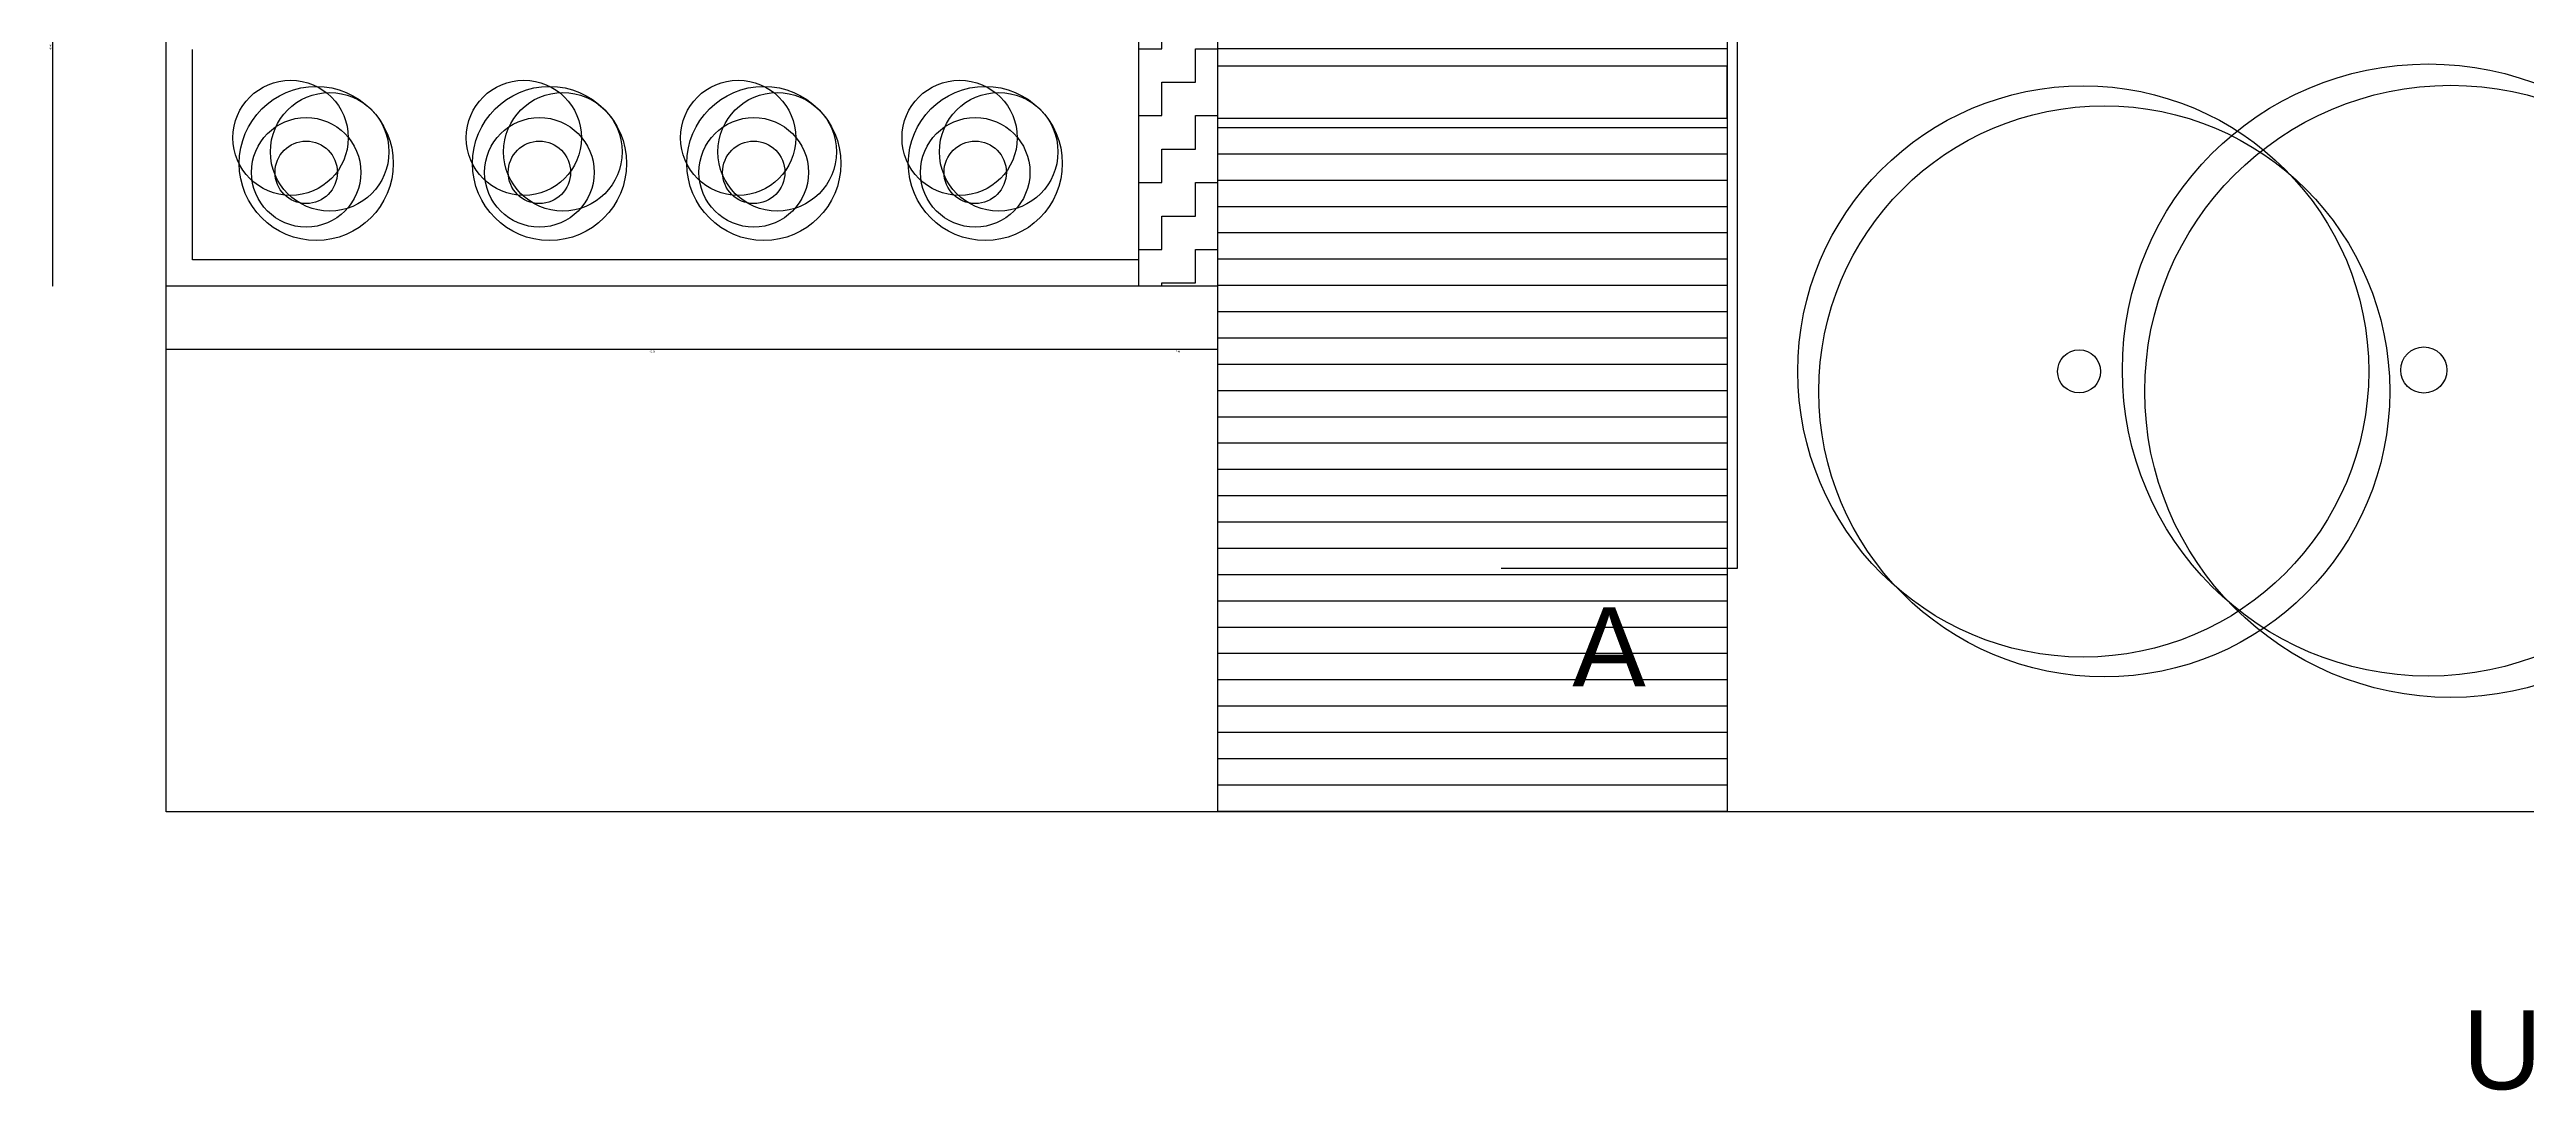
# Model space of a CAD drawing. Header units: millimetres. Extents: x 154 to 5560, y 36 to 724.
# Drawn here: x 5194.2 to 5429.2, y 50.7 to 149.4 of the extents above; entities that cross this region are included whole.
import ezdxf

# ---------------------------------------------------------------- set-up
doc = ezdxf.new("R2010")
doc.units = ezdxf.units.MM
doc.layers.add('MİMARİ PLAN', color=8, linetype='Continuous')
doc.styles.get("Standard").update_dxf_attribs({"font": 'arial.ttf'})
doc.styles.add('taho', font='tahoma.ttf')
doc.dimstyles.new('PATO', dxfattribs={"dimtxt": 0.15, "dimasz": 0.1, "dimexe": 0.02, "dimexo": 0, "dimgap": 0.1, "dimtad": 2, "dimzin": 1, "dimdsep": 46, "dimtxsty": 'taho', "dimblk": 'ARCHTICK', "dimcen": 0.1, "dimse1": 1, "dimse2": 1, "dimclrd": 256, "dimclre": 1, "dimclrt": 256, "dimadec": 0, "dimazin": 0, "dimtfac": 1, "dimtix": 1, "dimtmove": 0, "dimatfit": 3, "dimldrblk": 'ARCHTICK', "dimfxl": 1, "dimtolj": 1, "dimtzin": 0, "dimarcsym": 0})

# ---------------------------------------------------------------- blocks, each defined once
blk = doc.blocks.new('ARPLS508')
for centre in [(0.0111, 0.0033), (0.0456, -0.0295)]:
    blk.add_circle(centre, 0.4705)
at = {"color": 42}
blk.add_circle((0.0042, 0.0033), 0.0355, dxfattribs=at)
blk = doc.blocks.new('_ARCHTICK')
at = {"color": 0, "linetype": 'ByBlock', "const_width": 0.15}
blk.add_lwpolyline([(-0.5, -0.5), (0.5, 0.5)], dxfattribs=at)
blk = doc.blocks.new('*D313')
at = {"layer": 'Defpoints', "color": 0, "transparency": 16777216}
for p in [(5297.53, 172.35), (5194.45, 126.96), (5297.53, 126.96)]:
    blk.add_point(p, dxfattribs=at)
at = {"layer": 'MİMARİ PLAN', "lineweight": -2, "transparency": 16777216}
blk.add_line((5194.45, 172.35), (5194.45, 126.96), dxfattribs=at)
at = {"layer": 'MİMARİ PLAN', "lineweight": -2, "transparency": 16777216, "xscale": 0.1, "yscale": 0.1, "zscale": 0.1}
for p, rotation in [((5194.45, 172.35), 90), ((5194.45, 126.96), 270)]:
    blk.add_blockref('_ARCHTICK', p, dxfattribs=dict(at, rotation=rotation))
at = {"layer": 'MİMARİ PLAN', "transparency": 16777216, "insert": (5194.27, 149.65), "char_height": 0.15, "attachment_point": 5, "rotation": 90, "style": 'taho'}
blk.add_mtext('\\A1;45.40', dxfattribs=at)
blk = doc.blocks.new('*D328')
at = {"layer": 'Defpoints', "color": 0, "transparency": 16777216}
for p in [(5297.53, 135.16), (5205.25, 122.87), (5205.25, 120.94)]:
    blk.add_point(p, dxfattribs=at)
at = {"layer": 'MİMARİ PLAN', "lineweight": -2, "transparency": 16777216}
blk.add_line((5297.53, 120.94), (5205.25, 120.94), dxfattribs=at)
at = {"layer": 'MİMARİ PLAN', "lineweight": -2, "transparency": 16777216, "xscale": 0.1, "yscale": 0.1, "zscale": 0.1, "rotation": 180}
blk.add_blockref('_ARCHTICK', (5205.25, 120.94), dxfattribs=at)
at = {"layer": 'MİMARİ PLAN', "lineweight": -2, "transparency": 16777216, "xscale": 0.1, "yscale": 0.1, "zscale": 0.1}
blk.add_blockref('_ARCHTICK', (5297.53, 120.94), dxfattribs=at)
at = {"layer": 'MİMARİ PLAN', "transparency": 16777216, "insert": (5251.39, 120.76), "char_height": 0.15, "attachment_point": 5, "style": 'taho'}
blk.add_mtext('\\A1;92.28', dxfattribs=at)
blk = doc.blocks.new('*D329')
at = {"layer": 'Defpoints', "color": 0, "transparency": 16777216}
for p in [(5305.01, 135.16), (5297.53, 122.87), (5297.53, 120.94)]:
    blk.add_point(p, dxfattribs=at)
at = {"layer": 'MİMARİ PLAN', "lineweight": -2, "transparency": 16777216}
blk.add_line((5305.01, 120.94), (5297.53, 120.94), dxfattribs=at)
at = {"layer": 'MİMARİ PLAN', "lineweight": -2, "transparency": 16777216, "xscale": 0.1, "yscale": 0.1, "zscale": 0.1, "rotation": 180}
blk.add_blockref('_ARCHTICK', (5297.53, 120.94), dxfattribs=at)
at = {"layer": 'MİMARİ PLAN', "lineweight": -2, "transparency": 16777216, "xscale": 0.1, "yscale": 0.1, "zscale": 0.1}
blk.add_blockref('_ARCHTICK', (5305.01, 120.94), dxfattribs=at)
at = {"layer": 'MİMARİ PLAN', "transparency": 16777216, "insert": (5301.27, 120.76), "char_height": 0.15, "attachment_point": 5, "style": 'taho'}
blk.add_mtext('\\A1;7.48', dxfattribs=at)

msp = doc.modelspace()

# ---------------------------------------------------------------- hatches: boundary and pattern name
at = {"layer": 'MİMARİ PLAN'}
h = msp.add_hatch(dxfattribs=at)
h.set_pattern_fill('ZIGZAG', color=256, style=0)
h.set_pattern_definition([(0, (4686.9613, 593.9803), (3.175, 3.175), [3.175, -3.175]), (90, (4690.1363, 593.9803), (-3.175, 3.175), [3.175, -3.175])])
h.paths.add_polyline_path([(5358.412, 177.34), (5302.519, 177.34), (5302.519, 262.806), (5297.531, 262.806), (5297.531, 172.352), (5358.412, 172.352)])
h.paths.add_polyline_path([(5305.013, 172.352), (5297.531, 172.352), (5297.531, 126.956), (5305.013, 126.956)])
h = msp.add_hatch(dxfattribs=at)
h.set_pattern_fill('_USER', color=256, scale=2.494026, pattern_type=0)
h.set_pattern_definition([(0, (-53910.6252, -21486.187), (0, 2.49402597), [])])
h.paths.add_polyline_path([(5353.401, 142.886), (5345.919, 142.886), (5305.013, 142.886), (5305.013, 126.956), (5305.013, 77.076), (5353.401, 77.076)])
h.paths.add_polyline_path([(5353.401, 159.378), (5345.919, 159.378), (5345.919, 159.753), (5305.013, 159.753), (5305.013, 147.874), (5345.919, 147.874), (5353.401, 147.874)])
h.paths.add_polyline_path([(5353.401, 172.352), (5337.436, 172.352), (5337.216, 172.352), (5310.658, 172.352), (5305.013, 172.352), (5305.013, 164.367), (5345.919, 164.367), (5353.401, 164.367)])

# ---------------------------------------------------------------- linework, layer by layer
at = {"layer": 'MİMARİ PLAN', "ltscale": 0.1}
for p, q in [((5297.531, 262.806), (5297.531, 126.956)), ((5305.013, 172.352), (5305.013, 126.956)), ((5305.013, 126.956), (5297.531, 126.956))]:
    msp.add_line(p, q, dxfattribs=at)
at = {"layer": 'MİMARİ PLAN'}
for p, q in [((5354.326, 189.514), (5354.326, 100.185)), ((5353.401, 172.352), (5353.401, 77.076)), ((5207.746, 129.45), (5207.746, 149.402)), ((5305.013, 147.874), (5353.401, 147.874)), ((5353.401, 142.886), (5353.401, 147.874)), ((5353.401, 147.874), (5353.401, 142.886)), ((5305.013, 142.886), (5353.401, 142.886)), ((5305.013, 142.886), (5353.401, 142.886)), ((5297.531, 129.45), (5207.746, 129.45)), ((5297.531, 126.956), (5205.252, 126.956)), ((5305.013, 126.956), (5305.013, 77.076)), ((5354.326, 100.185), (5331.924, 100.185))]:
    msp.add_line(p, q, dxfattribs=at)
msp.add_lwpolyline([(5506.531, 77.076), (5205.252, 77.076), (5205.252, 690.606), (5506.531, 690.606), (5506.531, 77.076)], dxfattribs=at)
for centre, radius in [((5217.051, 141.031), 5.468), ((5219.487, 138.597), 7.308), ((5239.185, 141.031), 5.468), ((5241.621, 138.597), 7.308), ((5259.524, 141.031), 5.468), ((5261.961, 138.597), 7.308), ((5280.544, 141.031), 5.468), ((5282.98, 138.597), 7.308), ((5220.756, 139.702), 5.626), ((5242.89, 139.702), 5.626), ((5263.23, 139.702), 5.626), ((5284.249, 139.702), 5.626), ((5218.529, 137.755), 5.197), ((5240.663, 137.755), 5.197), ((5261.003, 137.755), 5.197), ((5282.022, 137.755), 5.197), ((5218.529, 137.755), 2.958), ((5240.663, 137.755), 2.958), ((5261.003, 137.755), 2.958), ((5282.022, 137.755), 2.958)]:
    msp.add_circle(centre, radius, dxfattribs=at)

# ---------------------------------------------------------------- block references
for p, xscale, yscale, zscale in [((5386.546, 118.676), 57.58577205513005, 57.58577205513005, 57.58577205513005), ((5419.241, 118.798), 61.70969925103432, 61.70969925103432, 61.70969925103432)]:
    msp.add_blockref('ARPLS508', p, dxfattribs=dict(at, xscale=xscale, yscale=yscale, zscale=zscale))

# ---------------------------------------------------------------- texts
at = {"layer": 'MİMARİ PLAN', "attachment_point": 1}
for s, width, insert, char_height in [('A', 40.04429, (5338.691, 96.485), 7.482), ('UST KAT PLANI', 134.65862, (5423.171, 58.245), 7.48208)]:
    msp.add_mtext_dynamic_manual_height_columns(s, width=width, gutter_width=311.753, heights=[0], dxfattribs=dict(at, insert=insert, char_height=char_height))

# ---------------------------------------------------------------- dimensions: what is measured, and where the dimension line sits
at = {"layer": 'MİMARİ PLAN'}
dim = msp.add_linear_dim(base=(5194.449, 126.956), p1=(5297.531, 172.352), p2=(5297.531, 126.956), angle=90, dimstyle='PATO', dxfattribs=at)
dim.commit()
dim.dimension.update_dxf_attribs({"geometry": '*D313', "text_midpoint": (5194.271, 149.654)})
for base, p1, p2, picture, middle in [((5205.252, 120.941), (5297.531, 135.163), (5205.252, 122.873), '*D328', (5251.392, 120.763)), ((5297.531, 120.941), (5305.013, 135.163), (5297.531, 122.873), '*D329', (5301.272, 120.763))]:
    dim = msp.add_linear_dim(base=base, p1=p1, p2=p2, dimstyle='PATO', dxfattribs=at)
    dim.commit()
    dim.dimension.update_dxf_attribs({"geometry": picture, "text_midpoint": middle})

doc.saveas('drawing.dxf')
